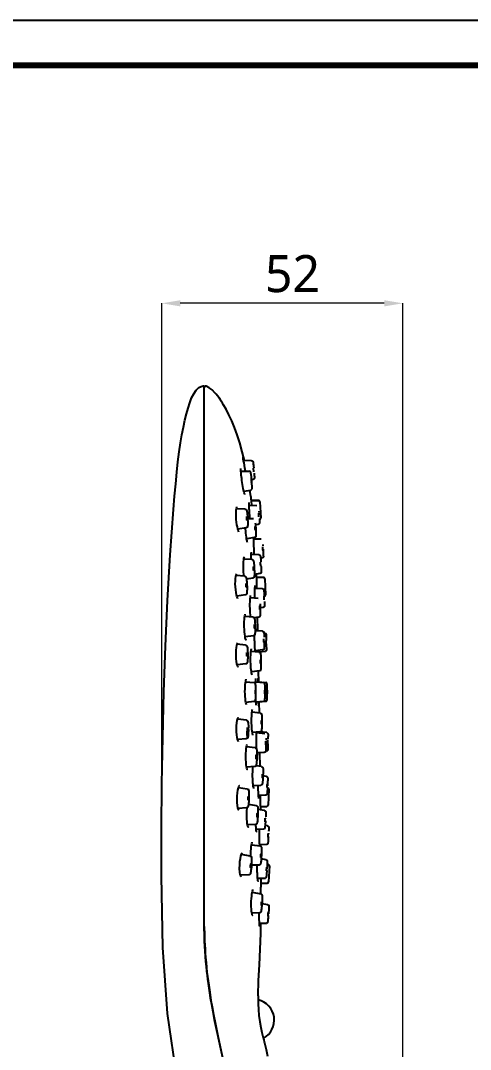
# Model space of a CAD drawing. Extents: x 0 to 1239, y 0 to 509.
# Drawn here: x 187.4 to 284.4, y 194.9 to 416.7 of the extents above; entities that cross this region are included whole.
import ezdxf

# ---------------------------------------------------------------- set-up
doc = ezdxf.new("R2010")
doc.units = 0
doc.header["$LTSCALE"] = 10
doc.header["$MEASUREMENT"] = 0
doc.header["$PDMODE"] = 3
doc.header["$PDSIZE"] = -10
doc.layers.get('0').update_dxf_attribs({"linetype": 'CONTINUOUS'})
doc.layers.get('DEFPOINTS').update_dxf_attribs({"linetype": 'CONTINUOUS'})
for name, color, linetype in [('06___PRT_ALL_SURFS', 7, 'CONTINUOUS'), ('3_ALL_AXES', 7, 'CONTINUOUS'), ('6_ALL_SURFS', 7, 'CONTINUOUS'), ('7_ALL_FEATURES', 7, 'CONTINUOUS')]:
    doc.layers.add(name, color=color, linetype=linetype)
doc.styles.add('Daelim Dimension', font='')
doc.styles.get('Daelim Dimension').set_extended_font_data('NanumGothic')
doc.dimstyles.new('DEFAULT', dxfattribs={"dimscale": 2, "dimtxt": 2, "dimasz": 2, "dimexe": 0, "dimexo": 2, "dimgap": 1, "dimtad": 1, "dimdec": 1, "dimzin": 9, "dimdsep": 46, "dimtxsty": 'Daelim Dimension', "dimcen": 0.5, "dimclrd": 252, "dimclre": 252, "dimclrt": 3, "dimadec": 1, "dimazin": 0, "dimtfac": 1, "dimtdec": 1, "dimtix": 1, "dimtmove": 0, "dimatfit": 3, "dimfxl": 1, "dimtolj": 1, "dimtzin": 1, "dimlwd": 9, "dimlwe": 9, "dimarcsym": 0})

# ---------------------------------------------------------------- blocks, each defined once
blk = doc.blocks.new('*D6')
at = {"color": 5, "linetype": 'ByBlock', "lineweight": 9, "ltscale": 0.5, "transparency": 16777216}
for p, q in [((217.84, 251.27), (217.84, 355.75)), ((265.8, 355.75), (221.84, 355.75)), ((269.8, 96.57), (269.8, 355.75))]:
    blk.add_line(p, q, dxfattribs=at)
at = {"color": 5, "ltscale": 0.5, "transparency": 16777216}
for points in [[(221.84, 356.41), (221.84, 355.08), (217.84, 355.75)], [(265.8, 356.41), (265.8, 355.08), (269.8, 355.75)]]:
    blk.add_solid(points, dxfattribs=at)
at = {"layer": 'DEFPOINTS', "color": 0, "ltscale": 0.5, "transparency": 16777216}
for p in [(217.84, 355.75), (217.84, 247.27), (269.8, 92.57)]:
    blk.add_point(p, dxfattribs=at)
at = {"color": 7, "ltscale": 0.5, "transparency": 16777216, "insert": (246.01, 362.1), "char_height": 8, "attachment_point": 5, "style": 'Daelim Dimension'}
blk.add_mtext('\\A1;52', dxfattribs=at)

msp = doc.modelspace()

# ---------------------------------------------------------------- linework, layer by layer
at = {"ltscale": 0.5}
msp.add_lwpolyline([(0, 0), (568.71, 0), (568.71, 416.71), (0, 416.71)], close=True, dxfattribs=at)
at = {"color": 5, "linetype": 'ByBlock', "lineweight": 200, "const_width": 1.31}
msp.add_lwpolyline([(9.15, 17.84), (559.51, 17.84), (559.51, 407.03), (9.15, 407.03)], close=True, dxfattribs=at)
at = {"color": 7, "linetype": 'Continuous'}
for points in [[(217.78, 232.27), (217.8, 242.3), (217.89, 252.24), (218.04, 262.13), (218.28, 271.98), (218.62, 281.83), (219.06, 291.67), (219.64, 301.5), (220.37, 311.32)], [(221.18, 188.39), (219.08, 202.59), (218.06, 216.86), (217.78, 232.27)]]:
    msp.add_lwpolyline(points, dxfattribs=at)
at = {"layer": '06___PRT_ALL_SURFS', "color": 7, "linetype": 'Continuous'}
for p, q in [((234.88, 320.13), (234.89, 320.15)), ((235.89, 319.55), (235.76, 320.26)), ((235.55, 315.15), (235.48, 315.46)), ((236.67, 312.8), (236.67, 312.81)), ((233.91, 311.15), (233.95, 311.49)), ((234.05, 311.88), (234.05, 311.89)), ((236.83, 309.65), (236.8, 310.02)), ((236.87, 309.27), (236.83, 309.65)), ((234.33, 306.79), (234.23, 307.11)), ((235.9, 307.13), (235.89, 307.32)), ((235.93, 306.64), (235.9, 307.13)), ((237.65, 305.03), (237.65, 305.2)), ((237.65, 304.84), (237.65, 305.03)), ((237.67, 304.12), (237.66, 304.38)), ((235.51, 300.43), (235.55, 300.74)), ((235.64, 301.1), (235.64, 301.11)), ((237.1, 300.52), (237.1, 300.65)), ((233.95, 297.4), (233.96, 297.43)), ((235.57, 296.94), (235.53, 297.31)), ((234.05, 292.51), (233.94, 292.9)), ((236.99, 292.71), (236.99, 292.73)), ((235.83, 288.69), (235.83, 288.7)), ((236.98, 288.18), (236.94, 288.57)), ((235.69, 288.01), (235.74, 288.33)), ((236.99, 288.12), (236.98, 288.18)), ((235.85, 283.63), (235.79, 283.96)), ((238.43, 285.13), (238.43, 285.21)), ((238.45, 285.58), (238.45, 285.59)), ((234.16, 282.54), (234.17, 282.57)), ((237.16, 281.2), (237.16, 281.22)), ((238.51, 280.72), (238.5, 280.88)), ((238.52, 280.55), (238.51, 280.72)), ((234.15, 277.65), (234.05, 278.03)), ((235.88, 273.94), (235.93, 274.27)), ((236.03, 274.66), (236.04, 274.68)), ((238.04, 273.68), (238.05, 273.88)), ((238.14, 274.81), (238.14, 274.82)), ((238.63, 274.08), (238.63, 274.28)), ((235.98, 269.7), (235.91, 270.05)), ((238.09, 270.3), (238.08, 270.49)), ((238.12, 269.98), (238.09, 270.3)), ((238.14, 269.72), (238.12, 269.98)), ((238.7, 269.79), (238.7, 269.83)), ((238.71, 269.61), (238.7, 269.79)), ((234.32, 266.49), (234.34, 266.53)), ((237.28, 267.49), (237.31, 267.79)), ((237.38, 268.18), (237.39, 268.2)), ((234.19, 261.73), (234.09, 262.16)), ((237.36, 263.16), (237.32, 263.47)), ((238.81, 263.13), (238.81, 263.34)), ((238.81, 263.08), (238.81, 263.13)), ((236.19, 260.45), (236.25, 260.63)), ((236.25, 260.63), (236.26, 260.65)), ((236.18, 255.5), (236.12, 255.82)), ((234.49, 251.63), (234.55, 251.75)), ((234.55, 251.75), (234.56, 251.76)), ((237.57, 251.66), (237.53, 251.97)), ((238.72, 249.47), (238.7, 249.66)), ((238.26, 247.42), (238.26, 247.44)), ((236.33, 243.24), (236.27, 243.58)), ((238.18, 242.39), (238.15, 242.7)), ((237.34, 239.59), (237.35, 239.6)), ((238.93, 239.52), (238.92, 239.78)), ((234.66, 233.11), (234.62, 233.89)), ((234.76, 232.49), (234.66, 233.11)), ((238.44, 232.79), (238.43, 233.18)), ((234.78, 232.43), (234.76, 232.49)), ((234.86, 232.18), (234.78, 232.43)), ((234.78, 232.43), (234.78, 232.43)), ((238.46, 232.41), (238.44, 232.79)), ((238.46, 232.3), (238.46, 232.41)), ((238.48, 232.05), (238.46, 232.3)), ((238.5, 231.78), (238.48, 232.05)), ((238.53, 231.55), (238.5, 231.78)), ((237.49, 229.33), (237.5, 229.34)), ((237.24, 224.32), (237.19, 224.68)), ((238.88, 222.19), (238.87, 222.44)), ((238.89, 221.97), (238.88, 222.19)), ((229.15, 201.6), (229.17, 201.49)), ((229.19, 201.38), (229.17, 201.49))]:
    msp.add_line(p, q, dxfattribs=at)
for points in [[(230.96, 334.19), (230.93, 334.25), (230.67, 334.66), (230.41, 335.06), (230.14, 335.43), (229.87, 335.79), (229.58, 336.15)], [(235.45, 321.95), (235.42, 322.12), (235.4, 322.27), (235.37, 322.4), (235.36, 322.5), (235.35, 322.58), (235.34, 322.63), (235.34, 322.64)], [(235.76, 320.26), (235.57, 321.32), (235.53, 321.55), (235.49, 321.76), (235.45, 321.95)], [(234.89, 319.82), (234.88, 320), (234.88, 320.13)], [(234.94, 319.03), (234.92, 319.33), (234.9, 319.59), (234.89, 319.82)], [(235.48, 315.46), (235.41, 315.82), (235.33, 316.23), (235.26, 316.66), (235.19, 317.1), (235.13, 317.53), (235.07, 317.94), (235.02, 318.34), (234.98, 318.7), (234.94, 319.03)], [(235.73, 314.53), (235.73, 314.53), (235.71, 314.58), (235.66, 314.71), (235.61, 314.9), (235.55, 315.15)], [(236.67, 312.19), (236.66, 312.4), (236.66, 312.57), (236.66, 312.7), (236.67, 312.8)], [(234.23, 307.11), (234.13, 307.52), (234.04, 308.01), (233.97, 308.56), (233.91, 309.14), (233.88, 309.71), (233.87, 310.24), (233.88, 310.73), (233.91, 311.15)], [(233.95, 311.49), (234, 311.74), (234.05, 311.88)], [(236.68, 311.69), (236.67, 311.96), (236.67, 312.19)], [(236.8, 310.02), (236.77, 310.39), (236.74, 310.75), (236.72, 311.08), (236.7, 311.4), (236.68, 311.69)], [(234.46, 306.5), (234.46, 306.5), (234.41, 306.59), (234.33, 306.79)], [(236.07, 305.33), (236.02, 305.73), (235.97, 306.17), (235.93, 306.64)], [(236.17, 304.72), (236.12, 304.99), (236.07, 305.33)], [(236.29, 304.28), (236.29, 304.28), (236.26, 304.35), (236.22, 304.5), (236.17, 304.72)], [(237.66, 304.38), (237.66, 304.62), (237.65, 304.84)], [(237.7, 303.24), (237.69, 303.54), (237.68, 303.84), (237.67, 304.12)], [(237.1, 301.11), (237.11, 301.44), (237.13, 301.71)], [(237.13, 301.71), (237.15, 301.92), (237.17, 302.06), (237.18, 302.11)], [(237.8, 301.55), (237.79, 301.67), (237.77, 301.97), (237.75, 302.29), (237.74, 302.61), (237.72, 302.92), (237.7, 303.24)], [(235.53, 297.31), (235.48, 297.87), (235.46, 298.45), (235.44, 299.02), (235.45, 299.55), (235.47, 300.03), (235.51, 300.43)], [(235.55, 300.74), (235.6, 300.97), (235.64, 301.1)], [(237.1, 300.65), (237.1, 300.75), (237.1, 301.11)], [(233.8, 296.83), (233.88, 297.18), (233.95, 297.4)], [(233.94, 292.9), (233.84, 293.39), (233.77, 293.97), (233.71, 294.6), (233.69, 295.24), (233.7, 295.84), (233.74, 296.38), (233.8, 296.83)], [(237.42, 296.46), (237.43, 296.46), (237.42, 296.47)], [(237.93, 292.17), (237.93, 292.19), (237.92, 292.55), (237.91, 292.91), (237.91, 293.24), (237.91, 293.56), (237.92, 293.85)], [(237.92, 293.85), (237.92, 294.12), (237.93, 294.35)], [(237.93, 294.35), (237.94, 294.55), (237.95, 294.71), (237.96, 294.84), (237.97, 294.93)], [(234.21, 292.12), (234.21, 292.12), (234.14, 292.25), (234.05, 292.51)], [(236.94, 288.57), (236.91, 289), (236.88, 289.46), (236.86, 289.95), (236.85, 290.44), (236.85, 290.92), (236.86, 291.36), (236.88, 291.75)], [(236.88, 291.75), (236.9, 292.08), (236.93, 292.36)], [(236.93, 292.36), (236.96, 292.57), (236.99, 292.71)], [(235.74, 288.33), (235.79, 288.56), (235.83, 288.69)], [(235.79, 283.96), (235.73, 284.38), (235.68, 284.88), (235.64, 285.43), (235.61, 286.01), (235.61, 286.59), (235.62, 287.12), (235.65, 287.6), (235.69, 288.01)], [(237.86, 283.1), (237.85, 283.47), (237.85, 283.83), (237.85, 284.18), (237.85, 284.21)], [(238.43, 285.21), (238.44, 285.33), (238.44, 285.44), (238.45, 285.52), (238.45, 285.58)], [(234.05, 278.03), (233.96, 278.52), (233.89, 279.1), (233.85, 279.73), (233.84, 280.36), (233.87, 280.97), (233.92, 281.51), (233.99, 281.97)], [(233.99, 281.97), (234.08, 282.32), (234.16, 282.54)], [(235.98, 283.23), (235.98, 283.22), (235.97, 283.25), (235.92, 283.39), (235.85, 283.63)], [(237.95, 281.08), (237.93, 281.37), (237.91, 281.68), (237.89, 282.02), (237.88, 282.37), (237.87, 282.73), (237.86, 283.1)], [(237.11, 276.69), (237.07, 277.08), (237.04, 277.52), (237.02, 277.99), (237, 278.48), (237, 278.96), (237, 279.43), (237.02, 279.87), (237.04, 280.26)], [(237.04, 280.26), (237.06, 280.59), (237.1, 280.86)], [(237.1, 280.86), (237.13, 281.06), (237.16, 281.2)], [(238, 280.6), (237.98, 280.83), (237.95, 281.08)], [(234.31, 277.28), (234.31, 277.29), (234.24, 277.4), (234.15, 277.65)], [(237.19, 276.09), (237.15, 276.36), (237.11, 276.69)], [(237.29, 275.66), (237.29, 275.66), (237.27, 275.73), (237.23, 275.87), (237.19, 276.09)], [(235.91, 270.05), (235.86, 270.48), (235.81, 270.97), (235.79, 271.5), (235.77, 272.04), (235.78, 272.58), (235.8, 273.08), (235.83, 273.54), (235.88, 273.94)], [(235.93, 274.27), (235.99, 274.52), (236.03, 274.66)], [(238.05, 273.88), (238.07, 274.17), (238.08, 274.4)], [(238.08, 274.4), (238.1, 274.59), (238.12, 274.73), (238.14, 274.81)], [(238.63, 274.28), (238.64, 274.45), (238.64, 274.6), (238.65, 274.72)], [(238.65, 274.72), (238.65, 274.82), (238.66, 274.89), (238.66, 274.9)], [(236.12, 269.22), (236.12, 269.22), (236.1, 269.27), (236.04, 269.43), (235.98, 269.7)], [(238.24, 269.1), (238.24, 269.1), (238.24, 269.11), (238.22, 269.19), (238.19, 269.32), (238.17, 269.49), (238.14, 269.72)], [(238.76, 269), (238.76, 268.99), (238.76, 269), (238.76, 269.04), (238.75, 269.1), (238.74, 269.19), (238.73, 269.31), (238.72, 269.45), (238.71, 269.61)], [(234.12, 265.81), (234.22, 266.21), (234.32, 266.49)], [(237.32, 263.47), (237.28, 263.84), (237.25, 264.27), (237.22, 264.75), (237.21, 265.25), (237.2, 265.76), (237.21, 266.25), (237.22, 266.72), (237.25, 267.14), (237.28, 267.49)], [(237.31, 267.79), (237.35, 268.02), (237.38, 268.18)], [(234.09, 262.16), (234.01, 262.71), (233.97, 263.35), (233.95, 264.02), (233.98, 264.68), (234.04, 265.29), (234.12, 265.81)], [(237.47, 262.66), (237.47, 262.67), (237.44, 262.75), (237.4, 262.92), (237.36, 263.16)], [(238.23, 260.73), (238.23, 261.1), (238.23, 261.47), (238.23, 261.83), (238.24, 262.17), (238.25, 262.5), (238.26, 262.8)], [(238.26, 262.8), (238.28, 263.07), (238.29, 263.3)], [(234.37, 261.29), (234.37, 261.3), (234.29, 261.44), (234.19, 261.73)], [(236.12, 255.82), (236.05, 256.26), (236, 256.79), (235.97, 257.41), (235.96, 258.05), (235.98, 258.67), (236.01, 259.25), (236.06, 259.74)], [(236.06, 259.74), (236.13, 260.15), (236.19, 260.45)], [(238.27, 259.68), (238.25, 260.01), (238.24, 260.36), (238.23, 260.73)], [(238.39, 258.26), (238.37, 258.41), (238.35, 258.6)], [(238.43, 258.09), (238.43, 258.1), (238.41, 258.16), (238.39, 258.26)], [(238.92, 258.31), (238.92, 258.31), (238.92, 258.34), (238.91, 258.39), (238.91, 258.47), (238.9, 258.56), (238.89, 258.67), (238.88, 258.8), (238.88, 258.83)], [(236.28, 255.23), (236.28, 255.22), (236.25, 255.3), (236.18, 255.5)], [(237.53, 251.97), (237.5, 252.34), (237.47, 252.77), (237.45, 253.24), (237.43, 253.74), (237.43, 254.25), (237.44, 254.75), (237.46, 255.21), (237.49, 255.63), (237.51, 255.85)], [(234.35, 246.64), (234.24, 246.98), (234.15, 247.47), (234.08, 248.09), (234.06, 248.79), (234.08, 249.5), (234.14, 250.18), (234.23, 250.77), (234.35, 251.25)], [(234.35, 251.25), (234.46, 251.58), (234.49, 251.63)], [(237.68, 251.16), (237.68, 251.17), (237.65, 251.25), (237.61, 251.42), (237.57, 251.66)], [(238.68, 250.14), (238.66, 250.41), (238.65, 250.71), (238.64, 251.04), (238.63, 251.38), (238.63, 251.74), (238.63, 251.78)], [(238.7, 249.66), (238.69, 249.89), (238.68, 250.14)], [(238.78, 248.95), (238.78, 248.95), (238.78, 248.98), (238.76, 249.05), (238.75, 249.16), (238.74, 249.3), (238.72, 249.47)], [(234.44, 246.46), (234.43, 246.47), (234.35, 246.64)], [(236.27, 243.58), (236.22, 244.01), (236.18, 244.51), (236.16, 245.08), (236.16, 245.69), (236.19, 246.29)], [(236.19, 246.29), (236.23, 246.86), (236.25, 247.02)], [(236.44, 242.84), (236.45, 242.83), (236.44, 242.86), (236.39, 242.99), (236.33, 243.24)], [(238.15, 242.7), (238.12, 243.08), (238.11, 243.4)], [(238.28, 241.79), (238.29, 241.79), (238.27, 241.83), (238.25, 241.95), (238.21, 242.14), (238.18, 242.39)], [(238.92, 239.78), (238.91, 240.06), (238.9, 240.35), (238.89, 240.66), (238.89, 240.97), (238.89, 241.29), (238.89, 241.61), (238.89, 241.92), (238.89, 242.22), (238.89, 242.34)], [(237.25, 239.26), (237.3, 239.47), (237.34, 239.59)], [(237.02, 236.52), (237.03, 237.11), (237.06, 237.66)], [(237.06, 237.66), (237.09, 238.16), (237.14, 238.6)], [(237.14, 238.6), (237.19, 238.97), (237.25, 239.26)], [(238.95, 239.06), (238.94, 239.28), (238.93, 239.52)], [(238.97, 238.69), (238.97, 238.71), (238.96, 238.88), (238.95, 239.06)], [(234.62, 233.89), (234.64, 234.68), (234.7, 235.41), (234.8, 236.04), (234.91, 236.57), (235.03, 236.97), (235.14, 237.24), (235.16, 237.29)], [(237.26, 234.11), (237.27, 234.1), (237.25, 234.14), (237.2, 234.3), (237.17, 234.49)], [(238.43, 233.18), (238.42, 233.59), (238.42, 233.99), (238.42, 234.39), (238.43, 234.63)], [(234.92, 232.06), (234.92, 232.06), (234.86, 232.18)], [(238.59, 231.17), (238.6, 231.16), (238.59, 231.16), (238.58, 231.24), (238.55, 231.37), (238.53, 231.55)], [(237.27, 228.34), (237.33, 228.71), (237.39, 229)], [(237.39, 229), (237.45, 229.21), (237.49, 229.33)], [(237.19, 224.68), (237.15, 225.14), (237.13, 225.69), (237.13, 226.27), (237.14, 226.86), (237.18, 227.4), (237.22, 227.9), (237.27, 228.34)], [(237.35, 223.86), (237.36, 223.86), (237.35, 223.89), (237.3, 224.05), (237.24, 224.32)], [(238.87, 222.44), (238.86, 222.72), (238.85, 223.03), (238.84, 223.35), (238.84, 223.7), (238.84, 224.05), (238.84, 224.32)], [(238.95, 221.42), (238.95, 221.42), (238.94, 221.45), (238.93, 221.53), (238.92, 221.64), (238.9, 221.79), (238.89, 221.97)], [(239.99, 196.31), (240.32, 194.87), (240.66, 193.43)]]:
    msp.add_lwpolyline(points, dxfattribs=at)
at = {"layer": '3_ALL_AXES', "color": 7, "linetype": 'Continuous'}
for p, q in [((238.69, 313.21), (237.11, 313.24)), ((238.96, 309.17), (238.87, 309.16)), ((239.75, 296.63), (238.22, 296.7)), ((239.09, 247.21), (240.5, 247.28)), ((240.83, 234.74), (240.56, 234.79)), ((240.56, 230.71), (239.19, 230.68))]:
    msp.add_line(p, q, dxfattribs=at)
at = {"layer": '6_ALL_SURFS', "color": 7, "linetype": 'Continuous'}
for p, q in [((237.21, 321.81), (235.48, 321.82)), ((234.88, 319.57), (236.71, 319.53)), ((237.62, 320.62), (237.65, 320.31)), ((237.62, 320.21), (237.62, 320.22)), ((237.11, 317.93), (237.11, 317.89)), ((237.18, 318.1), (237.15, 318.42)), ((237.22, 317.72), (237.18, 318.1)), ((237.55, 317.78), (237.22, 317.72)), ((237.69, 319.43), (237.69, 319.42)), ((237.8, 318.3), (237.8, 318.09)), ((235.53, 315.23), (237.03, 315.49)), ((237.17, 317.14), (237.18, 317.18)), ((237.3, 316.34), (237.28, 316.81)), ((237.3, 315.96), (237.3, 316.34)), ((237.11, 313.24), (238.69, 313.21)), ((235.8, 311.39), (233.95, 311.47)), ((238.36, 312.1), (236.67, 312.14)), ((238.75, 310.95), (238.78, 310.61)), ((236.26, 310.28), (236.31, 309.83)), ((236.31, 309.83), (236.34, 309.29)), ((237.6, 309.27), (236.34, 309.3)), ((236.34, 309.29), (236.37, 308.69)), ((236.37, 308.69), (236.37, 308.11)), ((238, 308.43), (238.03, 308.13)), ((238.74, 310.48), (238.74, 310.5)), ((238.79, 309.72), (238.79, 309.7)), ((238.87, 309.16), (238.96, 309.17)), ((236.06, 307.35), (234.25, 307.04)), ((237.97, 307.59), (237.97, 307.66)), ((238.03, 308.13), (238.06, 307.76)), ((238.62, 308.06), (238.04, 307.97)), ((238.06, 307.76), (238.09, 307.32)), ((238.09, 307.32), (238.12, 306.81)), ((238.12, 306.81), (238.14, 306.29)), ((238.14, 306.29), (238.14, 305.82)), ((237.85, 305.23), (236.19, 304.98)), ((239.26, 304.87), (237.64, 304.93)), ((239.62, 303.76), (239.63, 303.47)), ((239.62, 303.25), (239.62, 303.26)), ((239.66, 302.47), (239.66, 302.46)), ((239.68, 302.71), (239.7, 302.27)), ((239.7, 302.27), (239.72, 301.82)), ((239.72, 301.82), (239.73, 301.42)), ((237.29, 300.52), (235.53, 300.6)), ((238.8, 301.51), (237.15, 301.58)), ((239.14, 299.85), (239.15, 299.9)), ((239.48, 300.83), (239.15, 300.78)), ((239.18, 300.41), (239.21, 300.02)), ((239.73, 301.42), (239.74, 301.16)), ((237.78, 298.45), (237.8, 297.9)), ((237.8, 297.9), (237.8, 297.36)), ((238.99, 297.47), (237.81, 297.31)), ((239.19, 299.16), (239.19, 299.1)), ((239.26, 299.03), (239.27, 298.48)), ((239.27, 298.48), (239.27, 298.01)), ((235.7, 296.93), (233.85, 297.05)), ((236.01, 294.92), (236.01, 295.11)), ((237.48, 296.48), (236.09, 296.29)), ((238.22, 296.7), (239.75, 296.63)), ((235.86, 292.88), (234.02, 292.61)), ((236.06, 294.52), (236.04, 294.57)), ((236.22, 294.65), (236.22, 294.04)), ((239.55, 294.2), (237.94, 294.29)), ((239.9, 293.03), (239.92, 292.71)), ((238.63, 292.13), (236.96, 292.22)), ((239.88, 292.55), (239.88, 292.59)), ((239.91, 291.83), (239.91, 291.79)), ((239.69, 290.16), (239.06, 290.08)), ((239.06, 290.06), (239.07, 289.54)), ((239.07, 289.54), (239.07, 289)), ((237.51, 288.08), (235.72, 288.2)), ((238.76, 288.08), (237.73, 287.96)), ((237.8, 286.03), (237.8, 286.23)), ((237.95, 286.44), (237.96, 285.93)), ((237.61, 284.04), (235.81, 283.84)), ((237.81, 285.83), (237.8, 286.03)), ((239.56, 285.05), (237.9, 285.16)), ((237.96, 285.93), (237.97, 285.36)), ((240.03, 284.7), (239.86, 284.71)), ((235.92, 282.06), (234.06, 282.24)), ((239.93, 282.94), (239.94, 282.44)), ((239.94, 282.44), (239.94, 281.95)), ((240.33, 283.05), (240.33, 283.08)), ((240.33, 282.93), (240.33, 283.05)), ((240.34, 283.64), (240.34, 283.37)), ((240.34, 283.37), (240.35, 283.05)), ((240.35, 282.31), (240.35, 282.28)), ((240.37, 282.26), (240.37, 281.82)), ((240.37, 281.82), (240.38, 281.4)), ((236.17, 279.91), (236.17, 280.12)), ((236.23, 279.66), (236.21, 279.64)), ((236.37, 280.28), (236.38, 279.7)), ((236.38, 279.7), (236.37, 279.25)), ((238.82, 280.53), (237.12, 280.65)), ((239.64, 281), (238, 280.83)), ((240.1, 280.65), (238.82, 280.51)), ((238.82, 280.53), (238.97, 280.47)), ((238.97, 280.47), (239.07, 280.36)), ((240.38, 281.4), (240.38, 281.07)), ((235.97, 278.01), (234.11, 277.79)), ((239.1, 278.82), (239.11, 278.91)), ((239.1, 278.62), (239.1, 278.82)), ((239.1, 278.37), (239.1, 278.62)), ((239.21, 278.54), (239.22, 278.03)), ((239.22, 278.03), (239.22, 277.69)), ((238.88, 276.48), (237.22, 276.31)), ((235.91, 274.14), (237.74, 273.98)), ((238.08, 274.13), (239.78, 273.98)), ((238.59, 274.12), (240.26, 273.98)), ((238, 271.57), (238.01, 271.55)), ((238.03, 272.3), (238.01, 272.35)), ((238.14, 272.43), (238.13, 272.83)), ((238.14, 271.95), (238.14, 272.43)), ((238.14, 271.43), (238.14, 271.95)), ((240.05, 271.57), (240.06, 271.55)), ((240.53, 272.3), (240.53, 272.35)), ((240.53, 272.15), (240.53, 271.95)), ((240.53, 271.72), (240.54, 271.95)), ((240.53, 271.57), (240.53, 271.55)), ((240.55, 271.3), (240.55, 271.6)), ((235.96, 269.77), (237.74, 269.93)), ((238.18, 269.79), (239.78, 269.93)), ((238.69, 269.79), (240.26, 269.93)), ((239.08, 267.4), (237.33, 267.58)), ((236.1, 265.89), (234.2, 266.12)), ((236.3, 263.78), (236.3, 263.98)), ((236.34, 264.25), (236.35, 264.26)), ((236.37, 264.12), (236.38, 263.94)), ((236.51, 263.89), (236.51, 264.19)), ((239.31, 265.06), (239.31, 265.27)), ((239.33, 264.98), (239.31, 265.06)), ((239.33, 265.76), (239.34, 265.78)), ((239.34, 265.04), (239.33, 264.98)), ((239.35, 265.66), (239.35, 265.49)), ((239.41, 264.64), (239.4, 264.35)), ((239.42, 264.99), (239.41, 264.64)), ((236.05, 261.84), (234.22, 261.67)), ((236.18, 263.06), (236.19, 262.87)), ((236.22, 262.52), (236.24, 262.36)), ((236.31, 263.57), (236.3, 263.78)), ((236.35, 263.51), (236.33, 263.46)), ((236.37, 263.69), (236.35, 263.51)), ((236.38, 263.94), (236.37, 263.69)), ((236.4, 262.37), (236.43, 262.55)), ((236.5, 263.65), (236.49, 263.17)), ((236.51, 263.89), (236.5, 263.65)), ((236.5, 263.59), (236.51, 263.89)), ((239.04, 263.36), (237.35, 263.23)), ((240.02, 262.95), (238.28, 263.14)), ((240.46, 263.19), (238.94, 263.35)), ((239.3, 263.55), (239.24, 263.46)), ((240.32, 262.01), (240.32, 261.56)), ((240.46, 263.19), (240.55, 263.16)), ((240.74, 262.49), (240.73, 262.14)), ((240.73, 262.14), (240.73, 261.78)), ((240.74, 262.82), (240.74, 262.76)), ((240.74, 262.76), (240.74, 262.49)), ((237.99, 259.92), (236.12, 260.13)), ((240.3, 260.36), (240.29, 260.06)), ((240.31, 260.71), (240.3, 260.36)), ((240.69, 260.76), (240.69, 260.79)), ((240.69, 260.77), (240.69, 260.76)), ((240.7, 260.11), (240.69, 259.95)), ((240.71, 260.52), (240.7, 260.3)), ((240.7, 260.3), (240.7, 260.11)), ((240.71, 261.56), (240.71, 261.53)), ((240.71, 260.78), (240.71, 260.52)), ((238.19, 257.54), (238.18, 257.73)), ((238.2, 257.49), (238.19, 257.54)), ((238.24, 258.21), (238.24, 258.05)), ((238.33, 257.63), (238.31, 257.22)), ((238.34, 258.09), (238.33, 257.63)), ((238.35, 258.6), (238.34, 258.09)), ((239.94, 258.9), (238.38, 258.8)), ((240.39, 259.14), (240.22, 259.13)), ((237.89, 255.87), (236.13, 255.76)), ((237.98, 255.89), (237.89, 255.87)), ((239.37, 255.85), (238.13, 256.01)), ((239.61, 253.15), (239.59, 252.84)), ((239.63, 253.52), (239.61, 253.15)), ((239.65, 253.96), (239.63, 253.52)), ((239.67, 254.44), (239.65, 253.96)), ((240.39, 253.75), (239.65, 253.84)), ((239.67, 254.92), (239.67, 254.44)), ((240.67, 252.95), (240.66, 252.54)), ((240.67, 253.28), (240.67, 252.95)), ((236.28, 251.02), (234.36, 251.3)), ((239.2, 251.8), (237.56, 251.73)), ((240.58, 251.32), (240.58, 251.35)), ((240.61, 251.04), (240.6, 250.78)), ((240.61, 252.11), (240.61, 252.08)), ((240.62, 251.35), (240.61, 251.04)), ((236.48, 249.38), (236.5, 249.33)), ((236.5, 249.33), (236.51, 249.18)), ((236.62, 248.75), (236.59, 248.29)), ((236.64, 249.29), (236.62, 248.75)), ((236.64, 249.86), (236.64, 249.29)), ((240.25, 249.7), (238.75, 249.62)), ((236.12, 246.97), (234.28, 246.85)), ((236.3, 247.04), (236.12, 246.97)), ((238.24, 247.43), (236.52, 247.66)), ((238.56, 246.55), (238.56, 246.04)), ((240, 246.4), (238.57, 246.62)), ((240.5, 247.28), (239.09, 247.21)), ((238.52, 245.06), (238.5, 244.66)), ((238.55, 245.53), (238.52, 245.06)), ((238.56, 246.04), (238.55, 245.53)), ((240.12, 243.96), (240.11, 244.02)), ((240.17, 244.76), (240.17, 244.7)), ((240.2, 244.17), (240.17, 243.81)), ((240.27, 245.47), (240.25, 245.02)), ((240.27, 245.86), (240.27, 245.47)), ((238.05, 243.38), (236.32, 243.31)), ((239.74, 242.36), (238.19, 242.33)), ((239.89, 242.4), (239.74, 242.36)), ((240.64, 243.11), (240.11, 243.18)), ((240.17, 243.81), (240.15, 243.5)), ((240.88, 242.21), (240.87, 241.83)), ((240.89, 242.55), (240.88, 242.21)), ((240.9, 242.78), (240.89, 242.55)), ((240.78, 240.67), (240.78, 240.68)), ((240.82, 241.47), (240.82, 241.46)), ((239.07, 238.68), (237.25, 238.95)), ((240.42, 239.06), (238.99, 239.02)), ((236.89, 236.56), (235, 236.88)), ((237.2, 235.79), (237.2, 235.27)), ((239.19, 236.24), (239.19, 236.31)), ((239.24, 237.04), (239.25, 236.97)), ((239.29, 236.23), (239.26, 235.86)), ((240.31, 235.79), (239.27, 235.95)), ((239.32, 236.66), (239.29, 236.23)), ((240.58, 235.41), (240.58, 235.1)), ((237.15, 234.23), (237.11, 233.8)), ((238.82, 234.64), (237.15, 234.59)), ((240.43, 233.36), (240.42, 233.38)), ((240.46, 233.14), (240.44, 232.86)), ((240.49, 233.47), (240.46, 233.14)), ((240.48, 234.15), (240.48, 234.13)), ((240.58, 235.1), (240.56, 234.7)), ((240.56, 234.79), (240.83, 234.74)), ((236.63, 232.51), (234.78, 232.44)), ((240.05, 231.75), (238.48, 231.72)), ((239.19, 230.68), (240.56, 230.71)), ((239.23, 228.36), (237.38, 228.71)), ((239.37, 226.72), (239.38, 226.68)), ((240.68, 226.07), (239.43, 226.29)), ((239.5, 227.52), (239.48, 227.06)), ((239.5, 227.9), (239.5, 227.52)), ((238.92, 224.32), (237.25, 224.28)), ((239.31, 225.92), (239.3, 225.96)), ((239.38, 225.77), (239.35, 225.45)), ((239.42, 226.15), (239.38, 225.77)), ((240.82, 224.43), (240.82, 224.43)), ((240.91, 225.24), (240.88, 224.86)), ((240.93, 225.56), (240.91, 225.24)), ((240.94, 225.76), (240.93, 225.56)), ((240.34, 222.04), (238.89, 222.03)), ((240.75, 223.63), (240.75, 223.64))]:
    msp.add_line(p, q, dxfattribs=at)
for points in [[(237.21, 321.81), (237.32, 321.8), (237.44, 321.71), (237.5, 321.61), (237.51, 321.55), (237.52, 321.51), (237.53, 321.44), (237.54, 321.36), (237.56, 321.24), (237.57, 321.08), (237.59, 320.88), (237.62, 320.62)], [(237.15, 318.42), (237.12, 318.68), (237.09, 318.88), (237.07, 319.04), (237.05, 319.15), (237.03, 319.24), (237.01, 319.31), (236.97, 319.39), (236.88, 319.48), (236.71, 319.53)], [(237.69, 319.42), (237.68, 319.47), (237.67, 319.64), (237.64, 319.88), (237.63, 320.1), (237.62, 320.21)], [(237.11, 317.89), (237.11, 317.72), (237.13, 317.47), (237.15, 317.25), (237.17, 317.14), (237.17, 317.14)], [(237.28, 316.81), (237.25, 317.28), (237.22, 317.72)], [(237.8, 318.09), (237.8, 318.05), (237.79, 318), (237.76, 317.92), (237.7, 317.85), (237.55, 317.78)], [(237.75, 319.1), (237.78, 318.66), (237.8, 318.3)], [(237.03, 315.49), (237.19, 315.57), (237.27, 315.69), (237.29, 315.78), (237.3, 315.86), (237.3, 315.96)], [(235.8, 311.39), (236, 311.31), (236.09, 311.18), (236.14, 311.05), (236.18, 310.87), (236.22, 310.62), (236.26, 310.28)], [(236.15, 309.67), (236.17, 309.78), (236.17, 309.78)], [(236.22, 308.99), (236.21, 309.01), (236.19, 309.11), (236.17, 309.29), (236.16, 309.5), (236.15, 309.67)], [(236.24, 309.1), (236.23, 309), (236.22, 308.99)], [(238.89, 308.44), (238.89, 308.38), (238.88, 308.33), (238.86, 308.24), (238.78, 308.14), (238.62, 308.06)], [(238.79, 309.7), (238.79, 309.71), (238.78, 309.8), (238.76, 309.97), (238.75, 310.18), (238.74, 310.36), (238.74, 310.48)], [(238.87, 309.26), (238.88, 308.79), (238.89, 308.44)], [(236.37, 308.11), (236.37, 307.9), (236.35, 307.75), (236.33, 307.63), (236.29, 307.51), (236.18, 307.39), (236.06, 307.35)], [(238.02, 306.87), (238.01, 306.9), (237.99, 307.04), (237.98, 307.24), (237.97, 307.44), (237.97, 307.59)], [(238.03, 306.94), (238.02, 306.87), (238.02, 306.87)], [(238.14, 305.82), (238.14, 305.68), (238.13, 305.58), (238.11, 305.49), (238.08, 305.4), (238.01, 305.3), (237.85, 305.23)], [(239.66, 302.46), (239.66, 302.48), (239.65, 302.59), (239.64, 302.78), (239.63, 302.99), (239.62, 303.16), (239.62, 303.25)], [(237.29, 300.52), (237.47, 300.45), (237.57, 300.33), (237.61, 300.23), (237.64, 300.1), (237.67, 299.92), (237.7, 299.68), (237.73, 299.35)], [(238.8, 301.51), (238.84, 301.51), (239.01, 301.42), (239.08, 301.29), (239.1, 301.2), (239.12, 301.09), (239.14, 300.93), (239.16, 300.71), (239.18, 300.41)], [(239.19, 299.1), (239.18, 299.15), (239.17, 299.3), (239.15, 299.5), (239.15, 299.7), (239.14, 299.85)], [(239.74, 301.16), (239.74, 301.12), (239.73, 301.08), (239.71, 301.01), (239.66, 300.92), (239.56, 300.85), (239.48, 300.83)], [(237.8, 297.36), (237.8, 297.13), (237.78, 296.96), (237.77, 296.84), (237.75, 296.74), (237.71, 296.63), (237.61, 296.53), (237.48, 296.48)], [(237.62, 298.78), (237.63, 298.9), (237.64, 298.91)], [(237.68, 298.11), (237.66, 298.14), (237.64, 298.31), (237.63, 298.55), (237.62, 298.78)], [(237.69, 298.25), (237.68, 298.12), (237.68, 298.11)], [(237.73, 299.35), (237.76, 298.94), (237.78, 298.45)], [(239.27, 298.01), (239.27, 297.9), (239.27, 297.82), (239.26, 297.76), (239.24, 297.69), (239.19, 297.59), (239.08, 297.5), (238.99, 297.47)], [(235.7, 296.93), (235.75, 296.92), (235.92, 296.82), (236, 296.69), (236.05, 296.54), (236.09, 296.35), (236.12, 296.07), (236.16, 295.69)], [(236.01, 295.11), (236.02, 295.28), (236.03, 295.31)], [(236.03, 295.31), (236.04, 295.3), (236.06, 295.18), (236.08, 294.96), (236.09, 294.72)], [(236.16, 295.69), (236.19, 295.22), (236.22, 294.65)], [(236.22, 294.04), (236.21, 293.71), (236.19, 293.46), (236.17, 293.28), (236.14, 293.15), (236.09, 293.03), (235.96, 292.91), (235.86, 292.88)], [(236.04, 294.57), (236.02, 294.72), (236.01, 294.92)], [(236.09, 294.72), (236.08, 294.57), (236.06, 294.52)], [(239.55, 294.2), (239.67, 294.17), (239.79, 294.07), (239.83, 293.97), (239.84, 293.91), (239.85, 293.85), (239.86, 293.77), (239.87, 293.65), (239.88, 293.49), (239.89, 293.29), (239.9, 293.03)], [(239.02, 290.94), (239.04, 290.54), (239.06, 290.06)], [(239.97, 290.62), (239.97, 290.55), (239.96, 290.49), (239.96, 290.45), (239.95, 290.4), (239.93, 290.32), (239.85, 290.22), (239.72, 290.16), (239.69, 290.16)], [(239.91, 291.79), (239.91, 291.79), (239.9, 291.86), (239.89, 292.02), (239.89, 292.22), (239.88, 292.42), (239.88, 292.55)], [(239.96, 291.44), (239.97, 290.99), (239.97, 290.62)], [(239.07, 289), (239.07, 288.8), (239.06, 288.64), (239.05, 288.51), (239.05, 288.42), (239.03, 288.35), (239.01, 288.27), (238.94, 288.17), (238.82, 288.1), (238.76, 288.08)], [(238.95, 290.37), (238.95, 290.5), (238.96, 290.51)], [(238.98, 289.71), (238.98, 289.72), (238.97, 289.81), (238.95, 289.98), (238.95, 290.18), (238.95, 290.37)], [(238.99, 289.86), (238.99, 289.74), (238.98, 289.71)], [(237.51, 288.08), (237.65, 288.04), (237.77, 287.91), (237.82, 287.8), (237.85, 287.66), (237.87, 287.48), (237.9, 287.22), (237.93, 286.88), (237.95, 286.44)], [(237.8, 286.23), (237.81, 286.41), (237.82, 286.47)], [(237.82, 286.47), (237.82, 286.46), (237.84, 286.36), (237.86, 286.15), (237.86, 285.9)], [(237.97, 285.36), (237.96, 285.03), (237.95, 284.77), (237.93, 284.58), (237.92, 284.43), (237.9, 284.32), (237.86, 284.22), (237.78, 284.11), (237.61, 284.04)], [(237.84, 285.67), (237.83, 285.7), (237.81, 285.83)], [(237.86, 285.9), (237.86, 285.75), (237.84, 285.67), (237.84, 285.67)], [(239.56, 285.05), (239.7, 285.01), (239.81, 284.88), (239.85, 284.79), (239.86, 284.72), (239.87, 284.62), (239.88, 284.49), (239.89, 284.31), (239.9, 284.07), (239.91, 283.76)], [(240.03, 284.7), (240.16, 284.66), (240.26, 284.56), (240.3, 284.46), (240.31, 284.41), (240.31, 284.37), (240.32, 284.32), (240.32, 284.25), (240.32, 284.15), (240.33, 284.02)], [(240.33, 284.02), (240.33, 283.85), (240.34, 283.64)], [(235.92, 282.06), (235.95, 282.06), (236.13, 281.95), (236.21, 281.81), (236.26, 281.66)], [(239.94, 281.95), (239.94, 281.74), (239.94, 281.59), (239.93, 281.47), (239.93, 281.38), (239.92, 281.32), (239.91, 281.26), (239.88, 281.18), (239.81, 281.07), (239.64, 281)], [(239.86, 283.28), (239.87, 283.42), (239.87, 283.43)], [(239.88, 282.63), (239.88, 282.64), (239.87, 282.72), (239.87, 282.89), (239.86, 283.1), (239.86, 283.28)], [(239.89, 282.78), (239.89, 282.66), (239.88, 282.63)], [(240.34, 282.53), (240.33, 282.73), (240.33, 282.93)], [(240.35, 282.28), (240.35, 282.28), (240.34, 282.36), (240.34, 282.53)], [(236.17, 280.12), (236.18, 280.33), (236.2, 280.43), (236.2, 280.44)], [(236.21, 279.64), (236.21, 279.65), (236.19, 279.74), (236.17, 279.91)], [(236.2, 280.44), (236.22, 280.39), (236.24, 280.21), (236.25, 279.96)], [(236.25, 279.96), (236.24, 279.78), (236.23, 279.66)], [(236.26, 281.66), (236.29, 281.46), (236.32, 281.17), (236.35, 280.78), (236.37, 280.28)], [(239.07, 280.36), (239.1, 280.27), (239.12, 280.17), (239.14, 280.05), (239.16, 279.88), (239.17, 279.66), (239.19, 279.36), (239.2, 278.99), (239.21, 278.54)], [(240.38, 281.07), (240.38, 281.03), (240.38, 280.99), (240.37, 280.96), (240.37, 280.93), (240.37, 280.9), (240.35, 280.83), (240.29, 280.74), (240.2, 280.68), (240.1, 280.65)], [(236.37, 279.25), (236.35, 278.89), (236.33, 278.63), (236.3, 278.43), (236.27, 278.29), (236.21, 278.16), (236.08, 278.04), (235.97, 278.01)], [(239.22, 277.69), (239.21, 277.4), (239.2, 277.18), (239.19, 277.02), (239.18, 276.89), (239.17, 276.8), (239.15, 276.72), (239.11, 276.62), (239.02, 276.53), (238.88, 276.48)], [(239.13, 278.11), (239.11, 278.18), (239.1, 278.37)], [(239.11, 278.91), (239.13, 278.84), (239.14, 278.65), (239.14, 278.4)], [(239.14, 278.4), (239.14, 278.19), (239.13, 278.11)], [(238.09, 273.37), (238.07, 273.55), (238.04, 273.67), (238.01, 273.78), (237.92, 273.9), (237.74, 273.98)], [(238.13, 272.83), (238.11, 273.14), (238.09, 273.37)], [(240.09, 273.32), (240.09, 273.45), (240.08, 273.55), (240.07, 273.63), (240.07, 273.69), (240.05, 273.75), (240.02, 273.83), (239.94, 273.92), (239.78, 273.98)], [(240.11, 272.93), (240.1, 273.15), (240.09, 273.32)], [(240.11, 272.33), (240.11, 272.66), (240.11, 272.93)], [(240.54, 273.29), (240.54, 273.4), (240.54, 273.48), (240.54, 273.55), (240.54, 273.6), (240.54, 273.64), (240.53, 273.67), (240.53, 273.69), (240.53, 273.72), (240.51, 273.78), (240.47, 273.86), (240.4, 273.93), (240.26, 273.98)], [(240.55, 272.79), (240.55, 272.99), (240.55, 273.15), (240.54, 273.29)], [(237.74, 269.93), (237.93, 270.01), (238.02, 270.15), (238.05, 270.28), (238.08, 270.45), (238.1, 270.69)], [(238.01, 272.35), (238, 272.3), (237.99, 272.15), (237.98, 271.95)], [(237.98, 271.95), (237.99, 271.72), (238, 271.57)], [(238.01, 271.55), (238.02, 271.57), (238.04, 271.72), (238.04, 271.95)], [(238.04, 271.95), (238.04, 272.15), (238.03, 272.3)], [(238.1, 270.69), (238.12, 271.01), (238.14, 271.43)], [(240.06, 272.35), (240.05, 272.3), (240.05, 272.15), (240.04, 271.95)], [(240.04, 271.95), (240.05, 271.72), (240.05, 271.57)], [(240.07, 271.95), (240.07, 272.15), (240.06, 272.3), (240.06, 272.35)], [(240.06, 271.55), (240.06, 271.57), (240.07, 271.72), (240.07, 271.95)], [(240.09, 270.58), (240.1, 270.81), (240.11, 271.12), (240.11, 271.5), (240.11, 271.55)], [(240.26, 269.93), (240.41, 269.99), (240.49, 270.08), (240.53, 270.17), (240.53, 270.21), (240.53, 270.25), (240.54, 270.29), (240.54, 270.35), (240.54, 270.42), (240.54, 270.53), (240.54, 270.66)], [(240.53, 272.35), (240.53, 272.3), (240.53, 272.15)], [(240.54, 271.95), (240.54, 272.15), (240.53, 272.3)], [(240.53, 271.95), (240.53, 271.72), (240.53, 271.57)], [(240.53, 271.55), (240.53, 271.57), (240.53, 271.72)], [(240.54, 270.66), (240.55, 270.83), (240.55, 271.04), (240.55, 271.3)], [(240.55, 272.27), (240.55, 272.55), (240.55, 272.79)], [(239.78, 269.93), (239.95, 270), (240.04, 270.12), (240.07, 270.21), (240.08, 270.3), (240.08, 270.42), (240.09, 270.58)], [(239.08, 267.4), (239.13, 267.39), (239.29, 267.29), (239.35, 267.17), (239.37, 267.07), (239.39, 266.95), (239.4, 266.78), (239.41, 266.55), (239.42, 266.24), (239.43, 265.85)], [(236.1, 265.89), (236.28, 265.81), (236.38, 265.67), (236.42, 265.52), (236.45, 265.33), (236.48, 265.05), (236.5, 264.68), (236.51, 264.2)], [(236.3, 263.98), (236.32, 264.16), (236.34, 264.25)], [(236.35, 264.26), (236.36, 264.23), (236.37, 264.12)], [(239.4, 264.35), (239.38, 264.12), (239.37, 263.94), (239.36, 263.81), (239.34, 263.71), (239.33, 263.63), (239.3, 263.55)], [(239.31, 265.27), (239.31, 265.47), (239.32, 265.65), (239.33, 265.76)], [(239.34, 265.78), (239.34, 265.76), (239.35, 265.66)], [(239.43, 265.85), (239.43, 265.4), (239.42, 264.99)], [(236.36, 262.14), (236.31, 262.02), (236.2, 261.89), (236.05, 261.84)], [(236.17, 263.53), (236.17, 263.28), (236.18, 263.06)], [(236.19, 262.87), (236.2, 262.69), (236.22, 262.52)], [(236.24, 262.36), (236.26, 262.24), (236.29, 262.16), (236.32, 262.13), (236.35, 262.16), (236.38, 262.24), (236.4, 262.37)], [(236.33, 263.46), (236.33, 263.47), (236.31, 263.57)], [(236.49, 263.17), (236.46, 262.79), (236.43, 262.51), (236.4, 262.29), (236.36, 262.14)], [(236.43, 262.55), (236.45, 262.76), (236.47, 263.01)], [(236.47, 263.01), (236.49, 263.29), (236.5, 263.59)], [(239.24, 263.46), (239.13, 263.38), (239.04, 263.36)], [(240.55, 263.16), (240.66, 263.08), (240.72, 262.96), (240.73, 262.9), (240.73, 262.87), (240.74, 262.82)], [(237.99, 259.92), (238.05, 259.9), (238.2, 259.8), (238.26, 259.68), (238.29, 259.56), (238.31, 259.42), (238.33, 259.22), (238.34, 258.95), (238.35, 258.6)], [(240.29, 260.06), (240.28, 259.81), (240.27, 259.62), (240.26, 259.47), (240.25, 259.35), (240.24, 259.27), (240.23, 259.2), (240.22, 259.15), (240.19, 259.07), (240.11, 258.97), (239.94, 258.9)], [(240.24, 260.67), (240.24, 260.86), (240.25, 261.06), (240.25, 261.23), (240.26, 261.32), (240.26, 261.32)], [(240.25, 260.52), (240.25, 260.54), (240.24, 260.67)], [(240.26, 261.32), (240.27, 261.29), (240.27, 261.17)], [(240.69, 259.95), (240.69, 259.82), (240.68, 259.72), (240.68, 259.64), (240.68, 259.57), (240.68, 259.52), (240.67, 259.48), (240.67, 259.45), (240.67, 259.43), (240.67, 259.41), (240.66, 259.37), (240.64, 259.3), (240.59, 259.23), (240.51, 259.17), (240.39, 259.14)], [(240.69, 260.79), (240.69, 260.91), (240.7, 261.1)], [(240.7, 261.1), (240.7, 261.31), (240.7, 261.47), (240.71, 261.55), (240.71, 261.56)], [(238.18, 257.73), (238.18, 257.93), (238.19, 258.12), (238.21, 258.25), (238.22, 258.29)], [(238.22, 258.29), (238.22, 258.29), (238.24, 258.21)], [(238.27, 256.63), (238.25, 256.43), (238.22, 256.29), (238.2, 256.17), (238.17, 256.08), (238.11, 255.98), (237.98, 255.89)], [(238.31, 257.22), (238.29, 256.89), (238.27, 256.63)], [(239.37, 255.85), (239.41, 255.84), (239.54, 255.76), (239.62, 255.64), (239.65, 255.55), (239.66, 255.45), (239.67, 255.33), (239.67, 255.15), (239.67, 254.92)], [(239.53, 253.56), (239.53, 253.75), (239.54, 253.96), (239.56, 254.12), (239.57, 254.21), (239.57, 254.21)], [(239.54, 253.41), (239.53, 253.43), (239.53, 253.56)], [(239.57, 254.21), (239.58, 254.19), (239.58, 254.07)], [(240.39, 253.75), (240.5, 253.71), (240.62, 253.6), (240.66, 253.5), (240.66, 253.44), (240.67, 253.37), (240.67, 253.28)], [(236.28, 251.02), (236.43, 250.96), (236.54, 250.81), (236.58, 250.67), (236.61, 250.48), (236.63, 250.22), (236.64, 249.86)], [(239.59, 252.84), (239.57, 252.59), (239.55, 252.4), (239.53, 252.26), (239.51, 252.15), (239.5, 252.07), (239.47, 251.99), (239.41, 251.9), (239.28, 251.82), (239.2, 251.8)], [(240.6, 250.78), (240.59, 250.57), (240.58, 250.39), (240.57, 250.26), (240.56, 250.16), (240.55, 250.08), (240.55, 250.02), (240.54, 249.98), (240.53, 249.93), (240.5, 249.85), (240.42, 249.76), (240.27, 249.7), (240.25, 249.7)], [(240.58, 251.35), (240.58, 251.49), (240.59, 251.68), (240.59, 251.89), (240.6, 252.05), (240.61, 252.11), (240.61, 252.11)], [(240.66, 252.54), (240.65, 252.12), (240.64, 251.71)], [(236.43, 248.79), (236.43, 248.99), (236.44, 249.19), (236.46, 249.33), (236.48, 249.38)], [(236.45, 248.59), (236.44, 248.62), (236.43, 248.79)], [(236.51, 249.18), (236.5, 248.94), (236.48, 248.72), (236.46, 248.6), (236.45, 248.59)], [(236.59, 248.29), (236.55, 247.92), (236.52, 247.64), (236.48, 247.43), (236.45, 247.28), (236.4, 247.16), (236.3, 247.04)], [(238.24, 247.43), (238.36, 247.38), (238.48, 247.25), (238.52, 247.13), (238.54, 246.99), (238.55, 246.81), (238.56, 246.55)], [(240, 246.4), (240.14, 246.34), (240.25, 246.19), (240.27, 246.09), (240.27, 245.99), (240.27, 245.86)], [(238.5, 244.66), (238.47, 244.34), (238.44, 244.09), (238.41, 243.9), (238.39, 243.76), (238.36, 243.66), (238.33, 243.56), (238.25, 243.46), (238.09, 243.39), (238.05, 243.38)], [(238.38, 245.13), (238.39, 245.36), (238.4, 245.6), (238.42, 245.76), (238.44, 245.79)], [(238.4, 244.99), (238.39, 245), (238.38, 245.13)], [(238.44, 245.79), (238.44, 245.78), (238.45, 245.66)], [(240.11, 244.02), (240.12, 244.17), (240.13, 244.37), (240.14, 244.57), (240.16, 244.71), (240.17, 244.76)], [(240.15, 243.5), (240.12, 243.26), (240.1, 243.06), (240.08, 242.91), (240.07, 242.79), (240.06, 242.7), (240.04, 242.64), (240.02, 242.58), (239.98, 242.49), (239.89, 242.4)], [(240.64, 243.11), (240.66, 243.1), (240.8, 243.02), (240.88, 242.9), (240.9, 242.82), (240.9, 242.78)], [(240.78, 240.21), (240.77, 240), (240.75, 239.84), (240.74, 239.7), (240.74, 239.59), (240.73, 239.51), (240.72, 239.45), (240.72, 239.4), (240.71, 239.36), (240.71, 239.33), (240.7, 239.29), (240.68, 239.23), (240.61, 239.14), (240.5, 239.08), (240.42, 239.06)], [(240.78, 240.68), (240.78, 240.77), (240.79, 240.94), (240.8, 241.15), (240.81, 241.34), (240.82, 241.45), (240.82, 241.47)], [(240.81, 240.74), (240.79, 240.45), (240.78, 240.21)], [(239.07, 238.68), (239.24, 238.59), (239.32, 238.46), (239.34, 238.36), (239.35, 238.24), (239.36, 238.08)], [(239.36, 238.08), (239.36, 237.63), (239.34, 237.14), (239.32, 236.66)], [(236.89, 236.56), (236.92, 236.55), (237.08, 236.44), (237.15, 236.31), (237.18, 236.18), (237.19, 236.02), (237.2, 235.79)], [(237.2, 235.27), (237.18, 234.73), (237.15, 234.23)], [(239.26, 235.86), (239.23, 235.57), (239.2, 235.34), (239.18, 235.16), (239.16, 235.03), (239.14, 234.94), (239.11, 234.85), (239.07, 234.77), (238.95, 234.67), (238.82, 234.64)], [(239.19, 236.31), (239.19, 236.51), (239.2, 236.75), (239.22, 236.96), (239.24, 237.04)], [(240.31, 235.79), (240.36, 235.78), (240.51, 235.67), (240.57, 235.55), (240.58, 235.48), (240.58, 235.41)], [(237.11, 233.8), (237.07, 233.46), (237.03, 233.19), (237, 233), (236.97, 232.85), (236.93, 232.74), (236.87, 232.63), (236.74, 232.54), (236.63, 232.51)], [(236.98, 234.23), (236.99, 234.45), (237.01, 234.69), (237.03, 234.87), (237.05, 234.91)], [(237, 234.12), (236.99, 234.12), (236.98, 234.23)], [(237.05, 234.91), (237.05, 234.91), (237.07, 234.8)], [(240.42, 233.38), (240.43, 233.49), (240.44, 233.68), (240.45, 233.89), (240.47, 234.06), (240.48, 234.15), (240.48, 234.15)], [(240.56, 234.7), (240.54, 234.27), (240.51, 233.85)], [(240.44, 232.86), (240.42, 232.63), (240.4, 232.44), (240.39, 232.3), (240.37, 232.19), (240.36, 232.11), (240.35, 232.05), (240.34, 232), (240.32, 231.93), (240.25, 231.84), (240.12, 231.76), (240.05, 231.75)], [(239.23, 228.36), (239.34, 228.32), (239.44, 228.22), (239.49, 228.1), (239.5, 228.01), (239.5, 227.9)], [(239.3, 225.96), (239.31, 226.13), (239.33, 226.38), (239.35, 226.6), (239.37, 226.71), (239.37, 226.72)], [(239.48, 227.06), (239.45, 226.59), (239.42, 226.15)], [(239.35, 225.45), (239.32, 225.19), (239.29, 224.98), (239.27, 224.83), (239.25, 224.71), (239.23, 224.62), (239.21, 224.55), (239.17, 224.47), (239.09, 224.38), (238.95, 224.32), (238.92, 224.32)], [(240.68, 226.07), (240.73, 226.06), (240.88, 225.95), (240.93, 225.83), (240.94, 225.76)], [(240.75, 223.64), (240.76, 223.72), (240.77, 223.89), (240.78, 224.09), (240.8, 224.29), (240.82, 224.41), (240.82, 224.43)], [(240.88, 224.86), (240.85, 224.47), (240.82, 224.09)], [(240.74, 223.21), (240.72, 222.99), (240.71, 222.82), (240.69, 222.68), (240.68, 222.57), (240.67, 222.48), (240.66, 222.41), (240.65, 222.36), (240.65, 222.32), (240.64, 222.29), (240.63, 222.25), (240.6, 222.18), (240.52, 222.1), (240.42, 222.05), (240.34, 222.04)], [(240.79, 223.75), (240.77, 223.46), (240.74, 223.21)]]:
    msp.add_lwpolyline(points, dxfattribs=at)
for centre, start, end in [((238.68, 312.91), 3.8313, 88.8313), ((238.91, 309.47), 278.8313, 3.8313), ((239.74, 296.33), 2.2152, 87.2152), ((239.87, 292.88), 277.2152, 2.2152), ((240.62, 251.02), 357.7815, 82.7815), ((240.49, 247.58), 272.7815, 357.7815), ((240.78, 234.45), 356.2448, 81.2448), ((240.55, 231.01), 271.2448, 356.2448)]:
    msp.add_arc(centre, 0.3, start, end, dxfattribs=at)
at = {"layer": '7_ALL_FEATURES', "color": 7, "linetype": 'Continuous'}
for p, q in [((227.01, 221.38), (227.01, 337.63)), ((229.92, 335.73), (229.58, 336.15)), ((230.52, 334.89), (229.92, 335.73)), ((230.96, 334.19), (230.52, 334.89)), ((237.01, 314.12), (236.81, 315.46)), ((238.98, 312.93), (239.21, 309.49)), ((237.21, 312.33), (237.23, 312.12)), ((237.85, 304.92), (237.83, 305.23)), ((238.21, 297.36), (238.22, 296.98)), ((238.22, 296.98), (238.23, 296.29)), ((240.04, 296.34), (240.17, 292.89)), ((238.28, 294.47), (238.28, 294.27)), ((238.54, 285.31), (238.47, 288.08)), ((238.54, 285.12), (238.54, 285.31)), ((238.77, 274.07), (238.72, 276.48)), ((238.14, 274.81), (238.14, 274.82)), ((238.88, 267.4), (238.84, 269.85)), ((239.02, 255.84), (238.99, 258.84)), ((240.92, 251.01), (240.79, 247.57)), ((239.06, 249.64), (239.06, 249.44)), ((239.16, 238.63), (239.16, 239.02)), ((241.08, 234.43), (240.85, 230.99)), ((239.21, 228.36), (239.21, 229.85)), ((239.17, 219.85), (239.2, 222.03)), ((227.01, 220.68), (227.01, 221.38)), ((227.01, 221.38), (227.01, 220.84)), ((227.01, 220.84), (227.02, 220.26)), ((227.03, 219.92), (227.01, 220.68)), ((238.95, 221.42), (238.95, 221.43)), ((227.57, 211.75), (227.46, 212.76)), ((227.48, 212.56), (227.59, 211.54)), ((227.68, 210.83), (227.57, 211.75)), ((227.59, 211.54), (227.71, 210.59)), ((238.61, 206.41), (238.6, 206.21)), ((228.45, 205.43), (228.69, 204.04)), ((228.89, 202.95), (228.6, 204.56)), ((228.66, 204.23), (228.68, 204.11)), ((228.69, 204.04), (229, 202.38)), ((229.28, 200.9), (228.89, 202.95)), ((229.02, 202.25), (229.26, 201.02)), ((229.92, 197.84), (230.6, 194.78)), ((239.64, 197.63), (239.82, 196.94))]:
    msp.add_line(p, q, dxfattribs=at)
for points in [[(220.37, 311.32), (220.61, 314.19), (220.85, 316.85), (221.09, 319.31), (221.34, 321.59), (221.61, 323.69), (221.9, 325.63), (222.2, 327.4), (222.52, 329.03), (222.84, 330.53), (223.16, 331.91), (223.5, 333.17), (223.87, 334.31), (224.28, 335.35), (224.72, 336.26), (225.22, 337.03), (225.86, 337.62), (226.67, 337.93)], [(229.58, 336.15), (229.31, 336.46), (228.69, 337.06), (228.06, 337.55), (227.4, 337.89)], [(235.66, 321.82), (235.19, 323.75), (234.66, 325.67), (234.1, 327.42), (233.52, 329), (232.93, 330.44), (232.32, 331.73), (231.71, 332.9), (231.11, 333.95), (230.96, 334.19)], [(237.01, 314.12), (237.07, 313.58), (237.13, 313.02), (237.21, 312.33)], [(238.23, 296.29), (238.25, 295.43), (238.28, 294.47)], [(239.06, 249.44), (239.07, 248.48), (239.08, 247.62)], [(239.08, 247.62), (239.1, 246.95), (239.11, 246.54)], [(239.18, 231.73), (239.18, 231.49), (239.19, 230.82), (239.2, 230.3), (239.21, 229.85)], [(227.02, 220.26), (227.03, 219.64), (227.05, 218.96), (227.07, 218.23), (227.11, 217.44), (227.16, 216.6), (227.21, 215.68), (227.29, 214.69), (227.38, 213.63), (227.48, 212.56)], [(227.46, 212.76), (227.36, 213.84), (227.27, 214.94), (227.19, 216.04), (227.13, 217.14), (227.08, 218.17), (227.05, 219.09), (227.03, 219.92)], [(238.61, 206.41), (238.7, 209.77), (238.92, 213.13), (239.08, 216.5), (239.17, 219.85)], [(228.6, 204.56), (228.38, 205.91), (228.19, 207.07), (228.04, 208.1), (227.9, 209.06), (227.78, 209.97), (227.68, 210.83)], [(227.71, 210.59), (227.82, 209.67), (227.95, 208.71), (228.1, 207.71), (228.26, 206.63), (228.45, 205.43)], [(238.6, 206.21), (238.59, 205.62), (238.6, 204.7), (238.66, 203.52), (238.79, 202.18), (238.98, 200.81), (239.2, 199.57), (239.42, 198.51), (239.64, 197.63)], [(229, 202.38), (229.4, 200.34), (229.92, 197.84)], [(231.46, 191.15), (230.54, 195.04), (229.82, 198.28), (229.28, 200.9)], [(239.82, 196.94), (239.94, 196.48), (239.99, 196.31)]]:
    msp.add_lwpolyline(points, dxfattribs=at)
for centre, radius, start, end in [((226.71, 337.63), 0.3, 0.0005, 98.8206), ((227.31, 337.6), 0.3, 72.4898, 179.9999), ((238.68, 312.91), 0.3, 3.8313, 88.8313), ((238.91, 309.47), 0.3, 278.8313, 3.8313), ((239.74, 296.33), 0.3, 2.2152, 87.2152), ((239.87, 292.88), 0.3, 277.2152, 2.2152), ((240.62, 251.02), 0.3, 357.7815, 82.7815), ((240.49, 247.58), 0.3, 272.7815, 357.7815), ((240.78, 234.45), 0.3, 356.2448, 81.2448), ((240.55, 231.01), 0.3, 271.2448, 356.2448), ((237.62, 201.2), 4.46, 298.1925, 77.4372)]:
    msp.add_arc(centre, radius, start, end, dxfattribs=at)

# ---------------------------------------------------------------- dimensions: what is measured, and where the dimension line sits
at = {"ltscale": 0.5}
dim = msp.add_linear_dim(base=(217.84, 355.75), p1=(269.8, 92.57), p2=(217.84, 247.27), dimstyle='DEFAULT', override={"dimtxt": 4, "dimclrd": 5, "dimclre": 5, "dimclrt": 7, "dimfxl": 1.25, "dimarcsym": 1}, dxfattribs=at)
dim.commit()
dim.dimension.update_dxf_attribs({"geometry": '*D6', "text_midpoint": (246.01, 355.75), "dimtype": 160})

doc.saveas('drawing.dxf')
